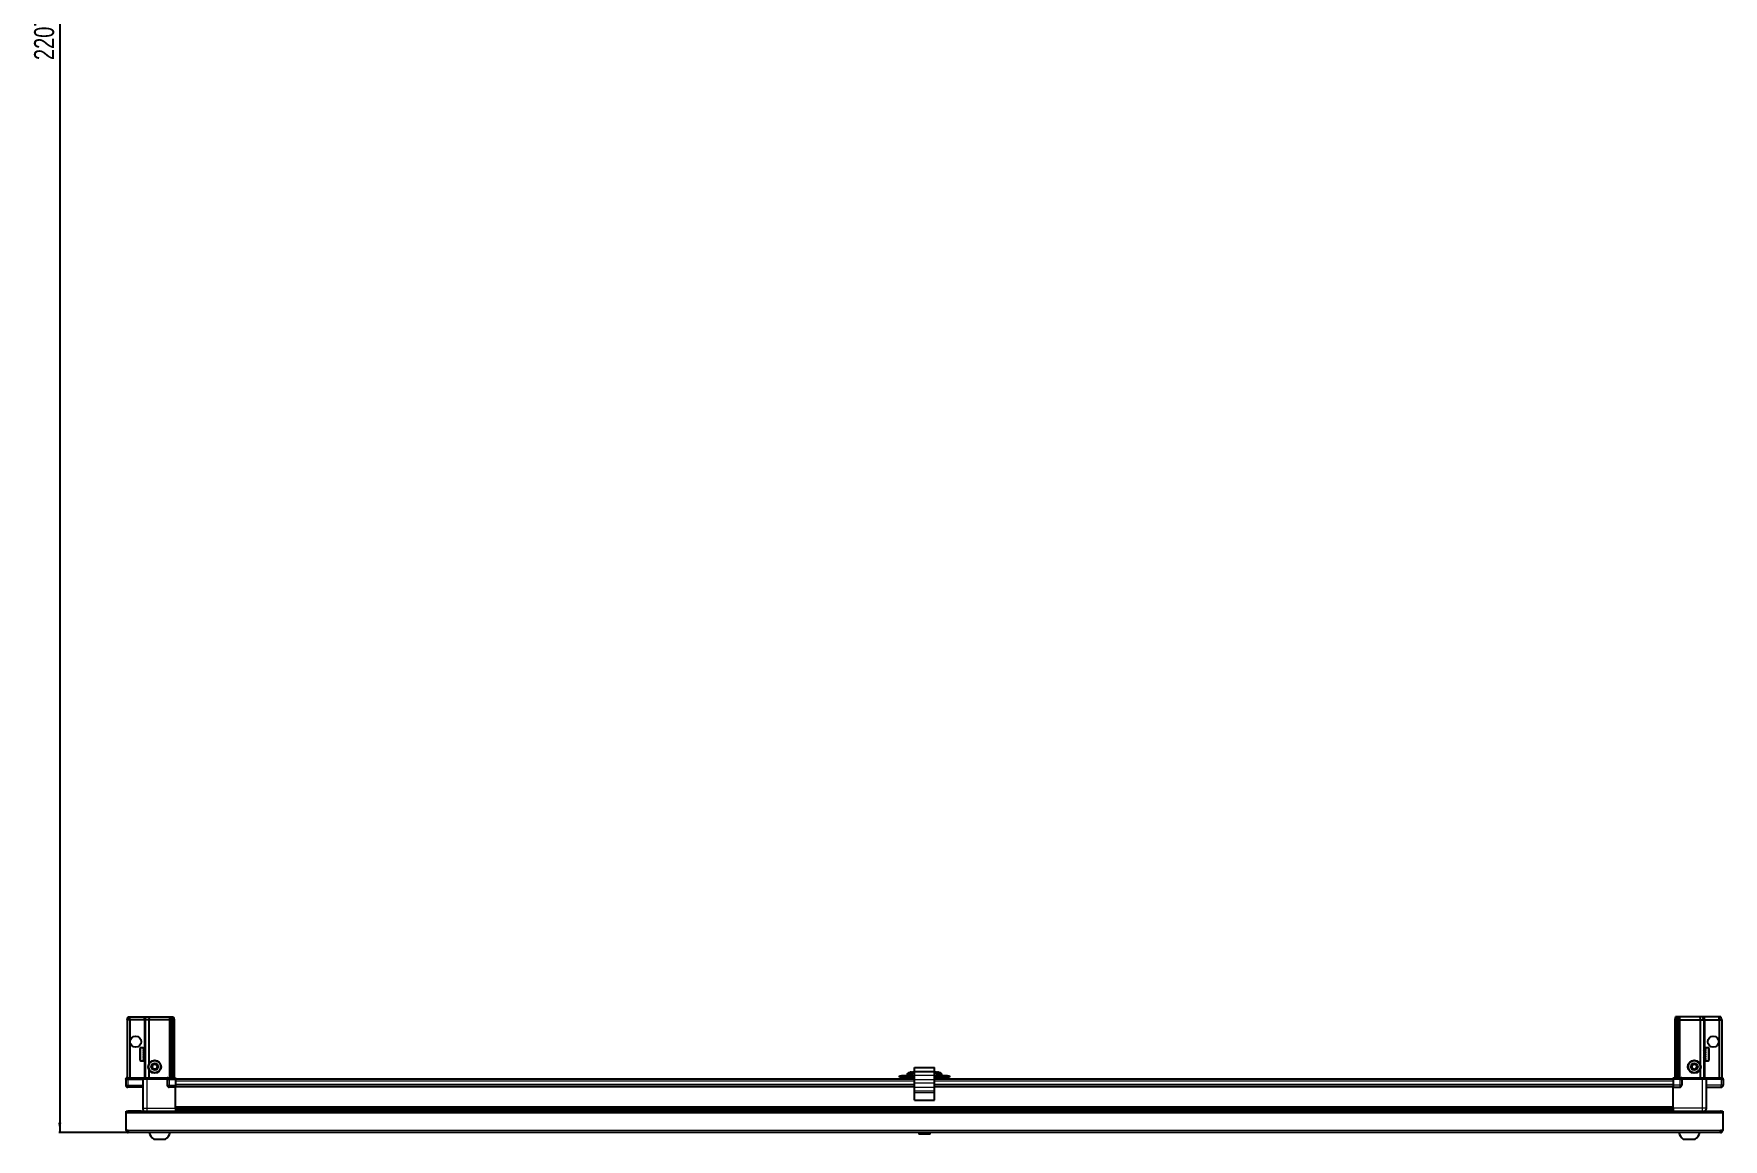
# Model space of a CAD drawing. Header units: millimetres. Extents: x 1132 to 7266, y -1494 to 2159.
# Drawn here: x 1220 to 2912, y -1494 to -387 of the extents above; entities that cross this region are included whole.
import ezdxf

# ---------------------------------------------------------------- set-up
doc = ezdxf.new("R2010")
doc.units = ezdxf.units.MM
doc.layers.add('FORMAT', color=7, linetype='Continuous')
doc.styles.add('SLDTEXTSTYLE0', font='TXT', dxfattribs={"width": 0.75})
doc.dimstyles.new('SLDDIMSTYLE0', dxfattribs={"dimtxt": 20, "dimasz": 10, "dimexe": 0, "dimexo": 0.0625, "dimgap": 5, "dimtad": 2, "dimdec": 1, "dimrnd": 1e-09, "dimzin": 12, "dimdsep": 46, "dimtxsty": 'SLDTEXTSTYLE0', "dimsah": 1, "dimcen": 0.09, "dimadec": 0, "dimazin": 3, "dimtfac": 1, "dimtofl": 0, "dimtmove": 0, "dimatfit": 3, "dimfxl": 0, "dimfrac": 2, "dimtolj": 1, "dimtzin": 12, "dimarcsym": 0})

# ---------------------------------------------------------------- blocks, each defined once
blk = doc.blocks.new('_D_10')
at = {"layer": 'FORMAT'}
for p, q in [((2106.7, 719.6), (1245.5, 719.6)), ((1246.5, 719.6), (1246.5, -1487.4)), ((1315.1, -1487.4), (1245.5, -1487.4))]:
    blk.add_line(p, q, dxfattribs=at)
for points in [[(1246.5, 719.6), (1244.9, 709.6), (1248, 709.6)], [(1246.5, -1487.4), (1248, -1477.4), (1244.9, -1477.4)]]:
    blk.add_solid(points, dxfattribs=at)
at = {"layer": 'FORMAT', "insert": (1220.7, -413.5), "char_height": 20, "attachment_point": 1, "rotation": 90, "style": 'SLDTEXTSTYLE0'}
blk.add_mtext('2207', dxfattribs=at)

msp = doc.modelspace()

# ---------------------------------------------------------------- linework, layer by layer
at = {"color": 7, "linetype": 'Continuous', "lineweight": 25}
for p, q in [((1313.99, -1374.4), (1314.79, -1371.4)), ((1316.49, -1374.4), (1313.99, -1374.4)), ((1313.99, -1374.4), (1313.99, -1432.7)), ((1314.79, -1371.4), (1316.64, -1371.4)), ((1316.49, -1374.4), (1316.64, -1371.4)), ((1330.99, -1374.4), (1316.49, -1374.4)), ((1316.49, -1374.4), (1316.49, -1432.7)), ((1316.64, -1371.4), (1330.99, -1371.4)), ((1330.99, -1371.4), (1332.79, -1371.4)), ((1331.99, -1374.4), (1330.99, -1374.4)), ((1331.99, -1374.4), (1332.79, -1371.4)), ((1335.49, -1374.4), (1331.99, -1374.4)), ((1331.99, -1374.4), (1331.99, -1432.7)), ((1332.79, -1371.4), (1335.82, -1371.4)), ((1335.82, -1371.4), (1335.49, -1374.4)), ((1355.99, -1374.4), (1335.49, -1374.4)), ((1335.49, -1374.4), (1335.49, -1418.9)), ((1335.82, -1371.4), (1355.99, -1371.4)), ((1355.99, -1371.4), (1357.79, -1371.4)), ((1356.99, -1374.4), (1355.99, -1374.4)), ((1357.79, -1371.4), (1356.99, -1374.4)), ((1357.99, -1374.4), (1356.99, -1374.4)), ((1356.99, -1374.4), (1356.99, -1432.7)), ((1357.79, -1371.4), (1358.53, -1371.4)), ((1358.53, -1371.4), (1357.99, -1374.4)), ((1359.49, -1374.4), (1357.99, -1374.4)), ((1357.99, -1374.4), (1357.99, -1432.7)), ((1358.53, -1371.4), (1359.03, -1371.4)), ((1359.03, -1371.4), (1360.18, -1371.4)), ((1359.03, -1371.4), (1359.49, -1374.4)), ((1360.99, -1374.4), (1359.49, -1374.4)), ((1359.49, -1374.4), (1359.49, -1432.7)), ((1360.18, -1371.4), (1360.99, -1374.4)), ((1360.99, -1374.4), (1360.99, -1432.7)), ((2864.79, -1371.4), (2863.99, -1374.4)), ((2863.99, -1374.4), (2865.49, -1374.4)), ((2863.99, -1374.4), (2863.99, -1432.7)), ((2865.94, -1371.4), (2864.79, -1371.4)), ((2865.94, -1371.4), (2865.49, -1374.4)), ((2865.49, -1374.4), (2866.99, -1374.4)), ((2865.49, -1374.4), (2865.49, -1432.7)), ((2866.44, -1371.4), (2865.94, -1371.4)), ((2866.44, -1371.4), (2866.99, -1374.4)), ((2867.18, -1371.4), (2866.44, -1371.4)), ((2866.99, -1374.4), (2866.99, -1432.7)), ((2866.99, -1374.4), (2867.99, -1374.4)), ((2867.18, -1371.4), (2867.99, -1374.4)), ((2868.99, -1371.4), (2867.18, -1371.4)), ((2867.99, -1374.4), (2867.99, -1432.7)), ((2867.99, -1374.4), (2868.99, -1374.4)), ((2889.16, -1371.4), (2868.99, -1371.4)), ((2868.99, -1374.4), (2889.49, -1374.4)), ((2889.16, -1371.4), (2889.49, -1374.4)), ((2892.18, -1371.4), (2889.16, -1371.4)), ((2889.49, -1374.4), (2889.49, -1418.9)), ((2889.49, -1374.4), (2892.99, -1374.4)), ((2892.99, -1374.4), (2892.18, -1371.4)), ((2893.99, -1371.4), (2892.18, -1371.4)), ((2892.99, -1374.4), (2892.99, -1432.7)), ((2892.99, -1374.4), (2893.99, -1374.4)), ((2908.33, -1371.4), (2893.99, -1371.4)), ((2893.99, -1374.4), (2908.49, -1374.4)), ((2908.49, -1374.4), (2908.33, -1371.4)), ((2910.18, -1371.4), (2908.33, -1371.4)), ((2908.49, -1374.4), (2908.49, -1432.7)), ((2908.49, -1374.4), (2910.99, -1374.4)), ((2910.99, -1374.4), (2910.18, -1371.4)), ((2910.99, -1374.4), (2910.99, -1432.7)), ((1326.79, -1414.6), (1326.79, -1403.2)), ((1329.99, -1402.4), (1327.59, -1402.4)), ((1329.99, -1402.4), (1329.99, -1402.41)), ((1329.99, -1402.41), (1330.49, -1402.41)), ((1329.99, -1402.6), (1330.49, -1402.6)), ((1329.99, -1402.6), (1329.99, -1402.81)), ((1329.99, -1402.81), (1330.49, -1402.81)), ((1329.99, -1403.39), (1330.49, -1403.39)), ((1329.99, -1403.39), (1329.99, -1403.82)), ((1329.99, -1403.82), (1330.49, -1403.82)), ((1330.49, -1402.6), (1330.49, -1402.41)), ((1330.49, -1402.81), (1330.49, -1402.6)), ((1330.49, -1403.39), (1330.49, -1402.81)), ((1330.49, -1403.82), (1330.49, -1403.39)), ((1330.49, -1404.72), (1330.49, -1403.82)), ((2897.39, -1402.4), (2894.49, -1402.4)), ((2894.99, -1402.4), (2894.49, -1402.4)), ((2894.49, -1402.4), (2894.49, -1402.45)), ((2894.49, -1402.45), (2894.49, -1402.74)), ((2894.99, -1402.45), (2894.49, -1402.45)), ((2894.99, -1402.74), (2894.49, -1402.74)), ((2894.49, -1402.74), (2894.49, -1403.01)), ((2894.99, -1403.01), (2894.49, -1403.01)), ((2894.49, -1403.01), (2894.49, -1403.67)), ((2894.99, -1403.67), (2894.49, -1403.67)), ((2894.49, -1403.67), (2894.49, -1404.14)), ((2894.49, -1404.14), (2894.49, -1405.12)), ((2894.99, -1404.14), (2894.49, -1404.14)), ((2894.99, -1402.45), (2894.99, -1402.4)), ((2894.99, -1403.01), (2894.99, -1402.74)), ((2894.99, -1404.14), (2894.99, -1403.67)), ((2898.19, -1403.2), (2898.19, -1414.6)), ((1327.59, -1415.4), (1329.99, -1415.4)), ((1329.99, -1404.72), (1330.49, -1404.72)), ((1329.99, -1404.72), (1329.99, -1405.32)), ((1329.99, -1405.32), (1330.49, -1405.32)), ((1329.99, -1406.47), (1330.49, -1406.47)), ((1329.99, -1406.47), (1329.99, -1407.17)), ((1329.99, -1407.17), (1330.49, -1407.17)), ((1329.99, -1408.45), (1330.49, -1408.45)), ((1329.99, -1408.45), (1329.99, -1409.19)), ((1329.99, -1408.6), (1330.49, -1408.6)), ((1329.99, -1409.1), (1330.49, -1409.1)), ((1329.99, -1409.19), (1330.49, -1409.19)), ((1329.99, -1410.47), (1330.49, -1410.47)), ((1329.99, -1410.47), (1329.99, -1411.18)), ((1329.99, -1411.18), (1330.49, -1411.18)), ((1329.99, -1412.35), (1330.49, -1412.35)), ((1329.99, -1412.35), (1329.99, -1412.95)), ((1329.99, -1412.95), (1330.49, -1412.95)), ((1329.99, -1413.88), (1330.49, -1413.88)), ((1329.99, -1413.88), (1329.99, -1414.32)), ((1329.99, -1414.32), (1330.49, -1414.32)), ((1329.99, -1414.93), (1330.49, -1414.93)), ((1329.99, -1414.93), (1329.99, -1415.17)), ((1329.99, -1415.17), (1330.49, -1415.17)), ((1329.99, -1415.39), (1330.49, -1415.39)), ((1329.99, -1415.39), (1329.99, -1415.4)), ((1329.99, -1415.4), (1330.49, -1415.4)), ((1330.59, -1404.5), (1330.49, -1404.5)), ((1330.49, -1405.32), (1330.49, -1404.72)), ((1330.49, -1406.47), (1330.49, -1405.32)), ((1330.49, -1407.17), (1330.49, -1406.47)), ((1330.49, -1408.45), (1330.49, -1407.17)), ((1330.49, -1408.6), (1330.49, -1408.45)), ((1330.49, -1409.19), (1330.49, -1409.1)), ((1330.49, -1410.47), (1330.49, -1409.19)), ((1330.49, -1411.18), (1330.49, -1410.47)), ((1330.49, -1412.35), (1330.49, -1411.18)), ((1330.49, -1412.95), (1330.49, -1412.35)), ((1330.49, -1413.88), (1330.49, -1412.95)), ((1330.49, -1413.3), (1330.59, -1413.3)), ((1330.49, -1414.32), (1330.49, -1413.88)), ((1330.49, -1414.93), (1330.49, -1414.32)), ((1330.49, -1415.17), (1330.49, -1414.93)), ((1330.49, -1415.39), (1330.49, -1415.17)), ((1330.49, -1415.4), (1330.49, -1415.39)), ((1330.59, -1413.3), (1330.59, -1404.5)), ((1331.47, -1405.59), (1330.99, -1404.9)), ((1330.99, -1412.9), (1330.99, -1404.9)), ((1330.99, -1412.9), (1331.47, -1412.21)), ((1331.96, -1404.9), (1331.47, -1405.59)), ((1331.47, -1412.21), (1331.47, -1405.59)), ((1331.47, -1412.21), (1331.96, -1412.9)), ((1331.99, -1404.9), (1331.96, -1404.9)), ((1331.96, -1412.9), (1331.96, -1404.9)), ((1331.96, -1412.9), (1331.99, -1412.9)), ((2893.02, -1404.9), (2892.99, -1404.9)), ((2892.99, -1412.9), (2893.02, -1412.9)), ((2893.5, -1405.59), (2893.02, -1404.9)), ((2893.02, -1404.9), (2893.02, -1412.9)), ((2893.02, -1412.9), (2893.5, -1412.21)), ((2893.99, -1404.9), (2893.5, -1405.59)), ((2893.5, -1405.59), (2893.5, -1412.21)), ((2893.5, -1412.21), (2893.99, -1412.9)), ((2893.99, -1404.9), (2893.99, -1412.9)), ((2894.49, -1404.5), (2894.39, -1404.5)), ((2894.39, -1404.5), (2894.39, -1413.3)), ((2894.39, -1413.3), (2894.49, -1413.3)), ((2894.99, -1405.12), (2894.49, -1405.12)), ((2894.49, -1405.12), (2894.49, -1405.75)), ((2894.49, -1405.75), (2894.49, -1406.94)), ((2894.99, -1405.75), (2894.49, -1405.75)), ((2894.99, -1406.94), (2894.49, -1406.94)), ((2894.49, -1406.94), (2894.49, -1407.57)), ((2894.99, -1407.57), (2894.49, -1407.57)), ((2894.49, -1407.66), (2894.49, -1408.95)), ((2894.99, -1407.66), (2894.49, -1407.66)), ((2894.99, -1408.95), (2894.49, -1408.95)), ((2894.99, -1409.43), (2894.49, -1409.43)), ((2894.49, -1409.43), (2894.49, -1409.69)), ((2894.49, -1409.69), (2894.49, -1410.96)), ((2894.99, -1409.69), (2894.49, -1409.69)), ((2894.99, -1410.96), (2894.49, -1410.96)), ((2894.49, -1410.96), (2894.49, -1411.64)), ((2894.49, -1411.64), (2894.49, -1412.76)), ((2894.99, -1411.64), (2894.49, -1411.64)), ((2894.99, -1412.76), (2894.49, -1412.76)), ((2894.49, -1412.76), (2894.49, -1413.33)), ((2894.49, -1413.33), (2894.49, -1414.19)), ((2894.99, -1413.33), (2894.49, -1413.33)), ((2894.99, -1414.19), (2894.49, -1414.19)), ((2894.49, -1414.19), (2894.49, -1414.58)), ((2894.49, -1414.58), (2894.49, -1415.1)), ((2894.99, -1414.58), (2894.49, -1414.58)), ((2894.99, -1415.1), (2894.49, -1415.1)), ((2894.49, -1415.1), (2894.49, -1415.28)), ((2894.49, -1415.28), (2894.49, -1415.4)), ((2894.99, -1415.28), (2894.49, -1415.28)), ((2894.49, -1415.4), (2897.39, -1415.4)), ((2894.99, -1405.75), (2894.99, -1405.12)), ((2894.99, -1407.66), (2894.99, -1406.94)), ((2894.99, -1409.69), (2894.99, -1408.95)), ((2894.99, -1411.64), (2894.99, -1410.96)), ((2894.99, -1413.33), (2894.99, -1412.76)), ((2894.99, -1414.58), (2894.99, -1414.19)), ((2894.99, -1415.28), (2894.99, -1415.1)), ((1312.99, -1432.7), (1312.49, -1433.57)), ((1312.49, -1433.9), (1312.49, -1433.57)), ((1312.49, -1433.9), (1314.49, -1433.9)), ((1312.49, -1433.9), (1312.49, -1439.9)), ((1314.49, -1432.7), (1312.99, -1432.7)), ((1314.49, -1432.7), (1329.29, -1432.7)), ((1329.29, -1433.9), (1314.49, -1433.9)), ((1314.49, -1433.9), (1329.29, -1433.9)), ((1329.29, -1432.7), (1329.49, -1432.7)), ((1329.49, -1433.9), (1329.29, -1433.9)), ((1329.49, -1433.9), (1329.49, -1432.7)), ((1329.49, -1432.7), (1333.49, -1432.7)), ((1333.49, -1433.9), (1329.49, -1433.9)), ((1329.49, -1433.9), (1329.49, -1462.9)), ((1333.49, -1432.7), (1353.79, -1432.7)), ((1353.79, -1433.9), (1333.49, -1433.9)), ((1335.49, -1423.9), (1335.49, -1432.7)), ((1353.79, -1432.7), (1353.99, -1432.7)), ((1353.99, -1433.9), (1353.79, -1433.9)), ((1353.99, -1433.9), (1353.99, -1432.7)), ((1354.67, -1432.7), (1353.99, -1432.7)), ((1353.99, -1433.9), (1355.99, -1433.9)), ((1353.99, -1433.9), (1353.99, -1439.9)), ((1354.67, -1432.7), (1362.49, -1432.7)), ((1362.49, -1433.57), (1355.99, -1433.57)), ((1362.49, -1433.9), (1355.99, -1433.9)), ((1355.99, -1433.9), (1362.49, -1433.9)), ((1362.49, -1432.7), (1362.49, -1433.57)), ((1362.49, -1433.57), (1362.49, -1433.57)), ((1362.49, -1433.9), (1362.49, -1433.57)), ((1362.49, -1433.9), (1362.49, -1433.9)), ((1362.49, -1433.9), (1362.49, -1439.9)), ((2102.49, -1434.05), (1362.49, -1434.05)), ((2087.49, -1432.05), (2087.49, -1430.55)), ((2087.49, -1430.55), (2089.49, -1430.55)), ((2089.49, -1432.05), (2087.49, -1432.05)), ((2089.49, -1430.55), (2089.49, -1432.05)), ((2100.74, -1430.55), (2089.49, -1430.55)), ((2100.74, -1432.05), (2089.49, -1432.05)), ((2095.24, -1428.65), (2095.24, -1430.55)), ((2097.49, -1432.05), (2097.49, -1434.05)), ((2100.74, -1432.05), (2100.74, -1430.55)), ((2100.74, -1430.55), (2102.49, -1430.55)), ((2102.49, -1432.05), (2100.74, -1432.05)), ((2101.16, -1427.07), (2101.16, -1427.07)), ((2102.49, -1422.05), (2122.49, -1422.05)), ((2102.49, -1426.05), (2102.49, -1422.05)), ((2102.49, -1426.05), (2122.49, -1426.05)), ((2102.49, -1430.03), (2102.49, -1426.05)), ((2102.49, -1434.36), (2102.49, -1430.03)), ((2102.49, -1437.59), (2102.49, -1434.36)), ((2102.49, -1441.91), (2102.49, -1437.59)), ((2122.49, -1426.05), (2122.49, -1422.05)), ((2122.49, -1430.03), (2122.49, -1426.05)), ((2122.49, -1434.36), (2122.49, -1430.03)), ((2122.49, -1430.55), (2124.24, -1430.55)), ((2124.24, -1432.05), (2122.49, -1432.05)), ((2862.49, -1434.05), (2122.49, -1434.05)), ((2122.49, -1437.59), (2122.49, -1434.36)), ((2122.49, -1441.91), (2122.49, -1437.59)), ((2124.24, -1430.55), (2124.24, -1432.05)), ((2135.49, -1430.55), (2124.24, -1430.55)), ((2135.49, -1432.05), (2124.24, -1432.05)), ((2126.16, -1427.07), (2126.16, -1427.07)), ((2127.49, -1434.05), (2127.49, -1432.05)), ((2129.74, -1430.55), (2129.74, -1428.65)), ((2135.49, -1432.05), (2135.49, -1430.55)), ((2135.49, -1430.55), (2137.49, -1430.55)), ((2137.49, -1432.05), (2135.49, -1432.05)), ((2137.49, -1430.55), (2137.49, -1432.05)), ((2862.49, -1432.7), (2870.31, -1432.7)), ((2862.49, -1433.57), (2862.49, -1432.7)), ((2862.49, -1433.9), (2862.49, -1433.57)), ((2868.99, -1433.57), (2862.49, -1433.57)), ((2868.99, -1433.9), (2862.49, -1433.9)), ((2862.49, -1433.9), (2862.49, -1439.9)), ((2868.99, -1433.9), (2870.99, -1433.9)), ((2870.99, -1433.9), (2868.99, -1433.9)), ((2870.99, -1432.7), (2870.31, -1432.7)), ((2870.99, -1433.9), (2870.99, -1432.7)), ((2870.99, -1432.7), (2871.19, -1432.7)), ((2871.19, -1433.9), (2870.99, -1433.9)), ((2870.99, -1433.9), (2870.99, -1439.9)), ((2871.19, -1432.7), (2891.49, -1432.7)), ((2891.49, -1433.9), (2871.19, -1433.9)), ((2889.49, -1423.9), (2889.49, -1432.7)), ((2891.49, -1432.7), (2895.49, -1432.7)), ((2895.49, -1433.9), (2891.49, -1433.9)), ((2895.49, -1433.9), (2895.49, -1432.7)), ((2895.49, -1432.7), (2895.69, -1432.7)), ((2895.69, -1433.9), (2895.49, -1433.9)), ((2895.49, -1433.9), (2895.49, -1462.9)), ((2895.69, -1432.7), (2910.49, -1432.7)), ((2910.49, -1433.9), (2895.69, -1433.9)), ((2911.99, -1432.7), (2910.49, -1432.7)), ((2910.49, -1433.9), (2912.49, -1433.9)), ((2912.49, -1433.57), (2911.99, -1432.7)), ((2912.49, -1433.57), (2911.99, -1432.7)), ((2912.49, -1433.9), (2912.49, -1433.57)), ((2912.49, -1433.9), (2912.49, -1433.57)), ((2912.49, -1433.9), (2912.49, -1433.9)), ((2912.49, -1433.9), (2912.49, -1439.9)), ((1329.49, -1441.9), (1314.49, -1441.9)), ((1362.49, -1441.9), (1355.99, -1441.9)), ((1362.49, -1439.9), (1362.49, -1441.9)), ((2102.49, -1441.25), (1362.49, -1441.25)), ((1362.49, -1462.9), (1362.49, -1441.9)), ((2102.49, -1445.68), (2102.49, -1441.91)), ((2102.49, -1447.13), (2102.49, -1445.68)), ((2102.49, -1454.85), (2102.49, -1447.13)), ((2102.49, -1454.85), (2122.49, -1454.85)), ((2862.49, -1441.25), (2122.49, -1441.25)), ((2122.49, -1445.68), (2122.49, -1441.91)), ((2122.49, -1447.13), (2122.49, -1445.68)), ((2122.49, -1454.85), (2122.49, -1447.13)), ((2862.49, -1439.9), (2862.49, -1441.9)), ((2862.49, -1441.9), (2868.99, -1441.9)), ((2862.49, -1462.9), (2862.49, -1441.9)), ((2895.49, -1441.9), (2910.49, -1441.9)), ((1312.99, -1465.9), (2911.99, -1465.9)), ((1312.99, -1468), (1312.99, -1465.9)), ((1312.99, -1485.3), (1312.99, -1468)), ((1327.99, -1465.8), (1315.09, -1465.8)), ((1327.99, -1465.8), (1327.99, -1465.9)), ((1362.49, -1463.92), (2862.49, -1463.92)), ((1362.49, -1463.96), (2862.49, -1463.96)), ((1386.37, -1465.75), (1362.49, -1465.75)), ((1380.99, -1465.9), (1380.99, -1465.75)), ((1381.03, -1465.9), (1381.03, -1465.75)), ((1381.3, -1465.9), (1381.3, -1465.75)), ((1381.56, -1465.9), (1381.56, -1465.75)), ((1382.21, -1465.9), (1382.21, -1465.75)), ((1382.67, -1465.9), (1382.67, -1465.75)), ((1383.64, -1465.9), (1383.64, -1465.75)), ((1384.26, -1465.9), (1384.26, -1465.75)), ((1385.45, -1465.9), (1385.45, -1465.75)), ((1386.11, -1465.9), (1386.11, -1465.75)), ((1386.16, -1465.9), (1386.16, -1465.75)), ((1387.45, -1465.75), (1386.37, -1465.75)), ((1388.19, -1465.75), (1387.45, -1465.75)), ((1387.45, -1465.9), (1387.45, -1465.75)), ((1387.45, -1465.75), (1387.45, -1465.75)), ((1387.47, -1465.9), (1387.47, -1465.75)), ((1387.96, -1465.9), (1387.96, -1465.75)), ((1388.19, -1465.9), (1388.19, -1465.75)), ((1388.61, -1465.75), (1388.19, -1465.75)), ((1388.19, -1465.75), (1388.19, -1465.75)), ((2836.37, -1465.75), (1388.61, -1465.75)), ((1389.46, -1465.9), (1389.46, -1465.75)), ((1390.15, -1465.9), (1390.15, -1465.75)), ((1391.28, -1465.9), (1391.28, -1465.75)), ((1391.86, -1465.9), (1391.86, -1465.75)), ((1392.73, -1465.9), (1392.73, -1465.75)), ((1393.13, -1465.9), (1393.13, -1465.75)), ((1393.66, -1465.9), (1393.66, -1465.75)), ((1393.85, -1465.9), (1393.85, -1465.75)), ((1393.99, -1465.9), (1393.99, -1465.75)), ((2830.99, -1465.9), (2830.99, -1465.75)), ((2831.16, -1465.9), (2831.16, -1465.75)), ((2831.37, -1465.9), (2831.37, -1465.75)), ((2831.93, -1465.9), (2831.93, -1465.75)), ((2832.35, -1465.9), (2832.35, -1465.75)), ((2833.25, -1465.9), (2833.25, -1465.75)), ((2833.83, -1465.9), (2833.83, -1465.75)), ((2834.98, -1465.9), (2834.98, -1465.75)), ((2835.67, -1465.9), (2835.67, -1465.75)), ((2836.95, -1465.75), (2836.37, -1465.75)), ((2836.95, -1465.9), (2836.95, -1465.75)), ((2836.96, -1465.75), (2836.95, -1465.75)), ((2837.69, -1465.75), (2836.96, -1465.75)), ((2837.13, -1465.9), (2837.13, -1465.75)), ((2837.63, -1465.9), (2837.63, -1465.75)), ((2837.69, -1465.9), (2837.69, -1465.75)), ((2838.61, -1465.75), (2837.69, -1465.75)), ((2837.69, -1465.75), (2837.69, -1465.75)), ((2862.49, -1465.75), (2838.61, -1465.75)), ((2838.98, -1465.9), (2838.98, -1465.75)), ((2839.69, -1465.9), (2839.69, -1465.75)), ((2840.86, -1465.9), (2840.86, -1465.75)), ((2841.47, -1465.9), (2841.47, -1465.75)), ((2842.41, -1465.9), (2842.41, -1465.75)), ((2842.86, -1465.9), (2842.86, -1465.75)), ((2843.48, -1465.9), (2843.48, -1465.75)), ((2843.73, -1465.9), (2843.73, -1465.75)), ((2843.97, -1465.9), (2843.97, -1465.75)), ((2843.99, -1465.9), (2843.99, -1465.75)), ((2896.99, -1465.8), (2896.99, -1465.9)), ((2896.99, -1465.8), (2909.89, -1465.8)), ((2911.99, -1465.9), (2911.99, -1468)), ((2911.99, -1468), (2911.99, -1485.3)), ((1315.09, -1485.3), (1312.99, -1485.3)), ((1315.09, -1485.3), (1315.09, -1487.4)), ((2909.89, -1487.4), (1315.09, -1487.4)), ((2107.69, -1487.4), (2106.7, -1488.39)), ((2106.7, -1488.39), (2106.7, -1488.9)), ((2118.27, -1488.39), (2106.7, -1488.39)), ((2118.27, -1488.9), (2106.7, -1488.9)), ((2118.27, -1488.39), (2117.29, -1487.4)), ((2118.27, -1488.9), (2118.27, -1488.39)), ((2911.99, -1485.3), (2909.89, -1485.3)), ((2909.89, -1487.4), (2909.89, -1485.3)), ((1340.49, -1494), (1352.49, -1494)), ((2872.49, -1494), (2884.49, -1494))]:
    msp.add_line(p, q, dxfattribs=at)
at = {"color": 8, "linetype": 'Continuous', "lineweight": 18}
for p, q in [((1330.99, -1374.4), (1330.99, -1371.4)), ((1330.99, -1374.4), (1330.99, -1404.9)), ((1355.99, -1371.4), (1355.99, -1374.4)), ((1355.99, -1374.4), (1355.99, -1432.7)), ((2868.99, -1371.4), (2868.99, -1374.4)), ((2868.99, -1374.4), (2868.99, -1432.7)), ((2893.99, -1374.4), (2893.99, -1371.4)), ((2893.99, -1374.4), (2893.99, -1404.9)), ((1327.59, -1415.4), (1327.59, -1402.4)), ((2897.39, -1402.4), (2897.39, -1415.4)), ((1330.99, -1412.9), (1330.99, -1432.7)), ((2893.99, -1412.9), (2893.99, -1432.7)), ((1314.49, -1433.9), (1314.49, -1432.7)), ((1314.49, -1433.9), (1314.49, -1439.9)), ((1329.29, -1433.9), (1329.29, -1432.7)), ((1333.49, -1433.9), (1333.49, -1432.7)), ((1333.49, -1433.9), (1333.49, -1462.9)), ((1353.79, -1433.9), (1353.79, -1432.7)), ((1355.99, -1433.9), (1355.99, -1433.57)), ((1355.99, -1433.9), (1355.99, -1439.9)), ((1362.49, -1433.9), (1362.49, -1433.57)), ((2102.49, -1436.05), (1362.49, -1436.05)), ((2095.24, -1428.65), (2099.99, -1428.65)), ((2095.43, -1428.28), (2099.99, -1428.28)), ((2099.99, -1428.28), (2102.49, -1428.28)), ((2099.99, -1428.65), (2102.49, -1428.65)), ((2102.49, -1430.03), (2122.49, -1430.03)), ((2102.49, -1434.36), (2122.49, -1434.36)), ((2102.49, -1437.59), (2122.49, -1437.59)), ((2122.49, -1428.28), (2124.99, -1428.28)), ((2122.49, -1428.65), (2124.99, -1428.65)), ((2862.49, -1436.05), (2122.49, -1436.05)), ((2124.99, -1428.28), (2129.54, -1428.28)), ((2124.99, -1428.65), (2129.74, -1428.65)), ((2868.99, -1433.9), (2868.99, -1433.57)), ((2868.99, -1433.9), (2868.99, -1439.9)), ((2871.19, -1432.7), (2871.19, -1433.9)), ((2891.49, -1433.9), (2891.49, -1432.7)), ((2891.49, -1433.9), (2891.49, -1462.9)), ((2895.69, -1432.7), (2895.69, -1433.9)), ((2910.49, -1433.9), (2910.49, -1432.7)), ((2910.49, -1433.9), (2910.49, -1439.9)), ((1312.49, -1439.9), (1314.49, -1439.9)), ((1314.49, -1439.9), (1329.49, -1439.9)), ((1314.49, -1441.9), (1314.49, -1439.9)), ((1353.99, -1439.9), (1355.99, -1439.9)), ((1355.99, -1439.9), (1362.49, -1439.9)), ((1355.99, -1439.9), (1355.99, -1441.9)), ((2102.49, -1439.25), (1362.49, -1439.25)), ((2102.49, -1441.9), (1362.49, -1441.9)), ((2102.49, -1441.91), (2122.49, -1441.91)), ((2102.49, -1445.68), (2122.49, -1445.68)), ((2102.49, -1447.13), (2122.49, -1447.13)), ((2862.49, -1439.25), (2122.49, -1439.25)), ((2862.49, -1441.9), (2122.49, -1441.9)), ((2868.99, -1439.9), (2862.49, -1439.9)), ((2870.99, -1439.9), (2868.99, -1439.9)), ((2868.99, -1439.9), (2868.99, -1441.9)), ((2910.49, -1439.9), (2895.49, -1439.9)), ((2912.49, -1439.9), (2910.49, -1439.9)), ((2910.49, -1441.9), (2910.49, -1439.9)), ((2911.99, -1468), (1312.99, -1468)), ((1315.09, -1465.9), (1315.09, -1465.8)), ((1333.49, -1462.9), (1362.49, -1462.9)), ((1362.49, -1461.3), (2862.49, -1461.3)), ((2862.49, -1462.72), (1362.49, -1462.72)), ((1362.49, -1465.17), (2862.49, -1465.17)), ((2891.49, -1462.9), (2862.49, -1462.9)), ((2909.89, -1465.9), (2909.89, -1465.8)), ((2909.89, -1485.3), (1315.09, -1485.3))]:
    msp.add_line(p, q, dxfattribs=at)
at = {"color": 7, "linetype": 'Continuous', "lineweight": 25, "flags": 128}
for points in [[(2102.49, -1427.25), (2102.48, -1427.25), (2102.17, -1427.15)], [(2122.84, -1427.15), (2122.52, -1427.24), (2122.49, -1427.25)], [(1315.09, -1465.8), (1314.68, -1465.84), (1314.45, -1465.9)], [(2910.53, -1465.9), (2910.3, -1465.84), (2909.89, -1465.8)]]:
    msp.add_lwpolyline(points, dxfattribs=at)
at = {"color": 7, "linetype": 'Continuous', "lineweight": 25}
for centre, radius in [((1322.49, -1396.4), 5.5), ((2902.49, -1396.4), 5.5), ((1341.49, -1421.4), 6.5), ((1341.49, -1421.4), 3.46), ((2883.49, -1421.4), 6.5), ((2883.49, -1421.4), 3.46)]:
    msp.add_circle(centre, radius, dxfattribs=at)
at = {"color": 8, "linetype": 'Continuous', "lineweight": 18}
for centre in [(1341.49, -1421.4), (2883.49, -1421.4)]:
    msp.add_circle(centre, 5.7, dxfattribs=at)
at = {"color": 7, "linetype": 'Continuous', "lineweight": 25}
for centre, radius, start, end in [((1327.59, -1403.2), 0.8, 90, 180), ((2897.39, -1403.2), 0.8, 360, 90), ((1327.59, -1414.6), 0.8, 180, 270), ((1330.99, -1404.5), 0.4, 180, 270), ((1330.99, -1413.3), 0.4, 90, 180), ((1341.49, -1421.4), 2.5, 147.37605, 207.37605), ((1341.49, -1421.4), 2.5, 87.37605, 147.37605), ((1341.49, -1421.4), 2.5, 27.37605, 87.37605), ((1341.49, -1421.4), 2.5, 327.37605, 27.37605), ((2883.49, -1421.4), 2.5, 134.67671, 194.67671), ((2883.49, -1421.4), 2.5, 74.67671, 134.67671), ((2883.49, -1421.4), 2.5, 14.67671, 74.67671), ((2883.49, -1421.4), 2.5, 314.67671, 14.67671), ((2893.99, -1404.5), 0.4, 270, 360), ((2893.99, -1413.3), 0.4, 0, 90), ((2897.39, -1414.6), 0.8, 270, 0), ((1341.49, -1421.4), 2.5, 207.37605, 267.37605), ((1341.49, -1421.4), 2.5, 267.37605, 327.37605), ((2095.69, -1428.65), 0.45, 124.71791, 180), ((2099.99, -1434.85), 8, 105.59831, 124.71791), ((2124.99, -1434.85), 8, 55.28209, 74.20809), ((2129.29, -1428.65), 0.45, 0, 55.28209), ((2883.49, -1421.4), 2.5, 194.67671, 254.67671), ((2883.49, -1421.4), 2.5, 254.67671, 314.67671), ((1314.49, -1439.9), 2, 180, 270), ((1355.99, -1439.9), 2, 180, 270), ((2868.99, -1439.9), 2, 270, 0), ((2910.49, -1439.9), 2, 270, 0), ((1315.09, -1485.3), 2.1, 180, 270), ((1315.09, -1485.3), 0.6, 180, 270), ((1347.51, -1484.38), 11.91, 194.70035, 233.8734), ((1345.46, -1484.38), 11.91, 306.1266, 345.29965), ((2879.51, -1484.38), 11.91, 194.70035, 233.8734), ((2877.46, -1484.38), 11.91, 306.1266, 345.29965), ((2909.89, -1485.3), 0.6, 270, 0), ((2909.89, -1485.3), 2.1, 270, 0)]:
    msp.add_arc(centre, radius, start, end, dxfattribs=at)
for centre, start_param, end_param in [((1355.99, -1430.1), 2.4188584, 3.1415927), ((2868.99, -1430.1), 3.1415927, 3.8643269)]:
    msp.add_ellipse(centre, major_axis=(0, 3.46), ratio=0.5773503, start_param=start_param, end_param=end_param, dxfattribs=at)
for points, knots in [([(1338.6, -1421.27), (1338.88, -1420.84), (1339.4, -1420.02), (1339.92, -1419.21), (1340.16, -1418.84)], [0, 0, 0, 0, 0.5346859, 1, 1, 1, 1]), ([(1339.93, -1423.83), (1339.87, -1423.72), (1339.6, -1423.19), (1339.14, -1422.31), (1338.76, -1421.58), (1338.6, -1421.27)], [0, 0, 0, 0, 0.1331247, 0.6370994, 1, 1, 1, 1]), ([(1340.16, -1418.84), (1340.68, -1418.86), (1341.64, -1418.91), (1342.6, -1418.95), (1343.04, -1418.97)], [0, 0, 0, 0, 0.53468586, 1, 1, 1, 1]), ([(1343.04, -1418.97), (1343.2, -1419.28), (1343.58, -1420.01), (1344.04, -1420.89), (1344.31, -1421.42), (1344.37, -1421.53)], [0, 0, 0, 0, 0.3629006, 0.8668753, 1, 1, 1, 1]), ([(2880.7, -1420.64), (2881.07, -1420.28), (2881.76, -1419.6), (2882.44, -1418.92), (2882.76, -1418.61)], [0, 0, 0, 0, 0.5346859, 1, 1, 1, 1]), ([(2881.44, -1423.43), (2881.35, -1423.1), (2881.14, -1422.3), (2880.89, -1421.34), (2880.74, -1420.76), (2880.7, -1420.64)], [0, 0, 0, 0, 0.3629006, 0.8668753, 1, 1, 1, 1]), ([(2882.76, -1418.61), (2883.25, -1418.75), (2884.18, -1419), (2885.11, -1419.25), (2885.54, -1419.37)], [0, 0, 0, 0, 0.5346859, 1, 1, 1, 1]), ([(2885.54, -1419.37), (2885.57, -1419.49), (2885.72, -1420.07), (2885.98, -1421.04), (2886.19, -1421.83), (2886.27, -1422.16)], [0, 0, 0, 0, 0.1331247, 0.6370994, 1, 1, 1, 1]), ([(1342.82, -1423.97), (1342.3, -1423.94), (1341.34, -1423.9), (1340.38, -1423.85), (1339.93, -1423.83)], [0, 0, 0, 0, 0.53468586, 1, 1, 1, 1]), ([(1344.37, -1421.53), (1344.09, -1421.97), (1343.57, -1422.78), (1343.06, -1423.59), (1342.82, -1423.97)], [0, 0, 0, 0, 0.5346859, 1, 1, 1, 1]), ([(2102.24, -1427.17), (2102.24, -1427.17), (2102.24, -1427.17), (2102.21, -1427.17), (2102.09, -1427.13), (2101.83, -1427.07), (2101.52, -1427.01), (2101.29, -1426.99), (2101.15, -1427.01), (2101.16, -1427.07), (2101.17, -1427.14), (2101.16, -1427.16), (2101.14, -1427.17), (2101.12, -1427.17), (2101.11, -1427.18), (2101.08, -1427.17), (2101.03, -1427.16), (2100.82, -1427.11), (2100.56, -1427.04), (2100.2, -1427), (2099.88, -1426.99), (2099.5, -1427.03), (2099.2, -1427.1), (2098.97, -1427.16), (2098.9, -1427.17), (2098.88, -1427.17), (2098.86, -1427.18), (2098.84, -1427.17), (2098.82, -1427.16), (2098.8, -1427.12), (2098.83, -1427.05), (2098.79, -1426.99), (2098.59, -1426.99), (2098.29, -1427.04), (2098, -1427.1), (2097.8, -1427.16), (2097.75, -1427.17), (2097.75, -1427.17)], [0, 0, 0, 0, 0.00283921, 0.0068323, 0.01789585, 0.06734662, 0.12626967, 0.16353806, 0.20111101, 0.28293001, 0.31092277, 0.32496165, 0.3307219, 0.33358425, 0.33647394, 0.33898567, 0.34370382, 0.3589427, 0.43172906, 0.47882611, 0.51356171, 0.55736927, 0.64056926, 0.6613161, 0.66511205, 0.66894485, 0.6715022, 0.67405368, 0.67850111, 0.69220472, 0.7560162, 0.82032044, 0.85853495, 0.91112312, 0.96909331, 0.99817811, 1, 1, 1, 1]), ([(2127.24, -1427.17), (2127.24, -1427.17), (2127.24, -1427.17), (2127.21, -1427.17), (2127.09, -1427.13), (2126.83, -1427.07), (2126.52, -1427.01), (2126.29, -1426.99), (2126.15, -1427.01), (2126.16, -1427.07), (2126.17, -1427.14), (2126.16, -1427.16), (2126.14, -1427.17), (2126.12, -1427.17), (2126.11, -1427.18), (2126.08, -1427.17), (2126.03, -1427.16), (2125.82, -1427.11), (2125.56, -1427.04), (2125.2, -1427), (2124.88, -1426.99), (2124.5, -1427.03), (2124.2, -1427.1), (2123.97, -1427.16), (2123.9, -1427.17), (2123.88, -1427.17), (2123.86, -1427.18), (2123.84, -1427.17), (2123.82, -1427.16), (2123.8, -1427.12), (2123.83, -1427.05), (2123.79, -1426.99), (2123.59, -1426.99), (2123.29, -1427.04), (2123, -1427.1), (2122.8, -1427.16), (2122.75, -1427.17), (2122.75, -1427.17)], [0, 0, 0, 0, 0.00283921, 0.0068323, 0.01789585, 0.06734662, 0.12626967, 0.16353806, 0.20111101, 0.28293001, 0.31092277, 0.32496165, 0.3307219, 0.33358425, 0.33647394, 0.33898567, 0.34370382, 0.3589427, 0.43172906, 0.47882611, 0.51356171, 0.55736927, 0.64056926, 0.6613161, 0.66511205, 0.66894485, 0.6715022, 0.67405368, 0.67850111, 0.69220472, 0.7560162, 0.82032044, 0.85853495, 0.91112312, 0.96909331, 0.99817811, 1, 1, 1, 1]), ([(2884.22, -1424.19), (2883.72, -1424.06), (2882.79, -1423.8), (2881.87, -1423.55), (2881.44, -1423.43)], [0, 0, 0, 0, 0.5346859, 1, 1, 1, 1]), ([(2886.27, -1422.16), (2885.91, -1422.53), (2885.22, -1423.21), (2884.54, -1423.88), (2884.22, -1424.19)], [0, 0, 0, 0, 0.5346859, 1, 1, 1, 1]), ([(1329.49, -1462.9), (1329.54, -1463.34), (1329.61, -1464.02), (1330.04, -1464.84), (1330.5, -1465.39), (1330.9, -1465.75), (1331.16, -1465.88), (1331.21, -1465.9)], [0, 0, 0, 0, 0.36301846, 0.55843766, 0.75800394, 0.95757021, 1, 1, 1, 1]), ([(1362.49, -1462.9), (1362.49, -1463.3), (1362.49, -1464.09), (1362.49, -1465.11), (1362.49, -1465.74), (1362.49, -1465.89), (1362.49, -1465.9)], [0, 0, 0, 0, 0.3255201, 0.6510403, 0.9765604, 1, 1, 1, 1]), ([(2862.49, -1462.9), (2862.49, -1463.3), (2862.49, -1464.09), (2862.49, -1465.11), (2862.49, -1465.74), (2862.49, -1465.89), (2862.49, -1465.9)], [0, 0, 0, 0, 0.3255201, 0.6510403, 0.9765604, 1, 1, 1, 1]), ([(2895.49, -1462.9), (2895.44, -1463.34), (2895.37, -1464.02), (2894.93, -1464.84), (2894.48, -1465.39), (2894.07, -1465.75), (2893.81, -1465.88), (2893.77, -1465.9)], [0, 0, 0, 0, 0.3630185, 0.5584377, 0.7580039, 0.9575702, 1, 1, 1, 1])]:
    msp.add_open_spline(points, degree=3, knots=knots, dxfattribs=at)
at = {"color": 8, "linetype": 'Continuous', "lineweight": 18}
for points in [[(1329.49, -1462.9), (1329.55, -1462.9), (1329.67, -1462.9), (1330.59, -1462.9), (1331.92, -1462.9), (1332.96, -1462.9), (1333.49, -1462.9)], [(2895.49, -1462.9), (2895.43, -1462.9), (2895.31, -1462.9), (2894.38, -1462.9), (2893.06, -1462.9), (2892.01, -1462.9), (2891.49, -1462.9)]]:
    msp.add_open_spline(points, degree=3, dxfattribs=at)
for points in [[(1333.49, -1462.9), (1333.49, -1463.34), (1333.49, -1464.02), (1333.49, -1464.84), (1333.49, -1465.39), (1333.49, -1465.75), (1333.49, -1465.88), (1333.49, -1465.9)], [(2891.49, -1462.9), (2891.49, -1463.34), (2891.49, -1464.02), (2891.49, -1464.84), (2891.49, -1465.39), (2891.49, -1465.75), (2891.49, -1465.88), (2891.49, -1465.9)]]:
    msp.add_open_spline(points, degree=3, knots=[0, 0, 0, 0, 0.3630185, 0.5584377, 0.7580039, 0.9575702, 1, 1, 1, 1], dxfattribs=at)

# ---------------------------------------------------------------- dimensions: what is measured, and where the dimension line sits
at = {"layer": 'FORMAT'}
dim = msp.add_linear_dim(base=(1246.49, -1487.4), p1=(2106.7, 719.6), p2=(1315.09, -1487.4), angle=90, dimstyle='SLDDIMSTYLE0', dxfattribs=at)
dim.commit()
dim.dimension.update_dxf_attribs({"geometry": '_D_10', "text_midpoint": (1246.49, -383.9), "dimtype": 160})

doc.saveas('drawing.dxf')
